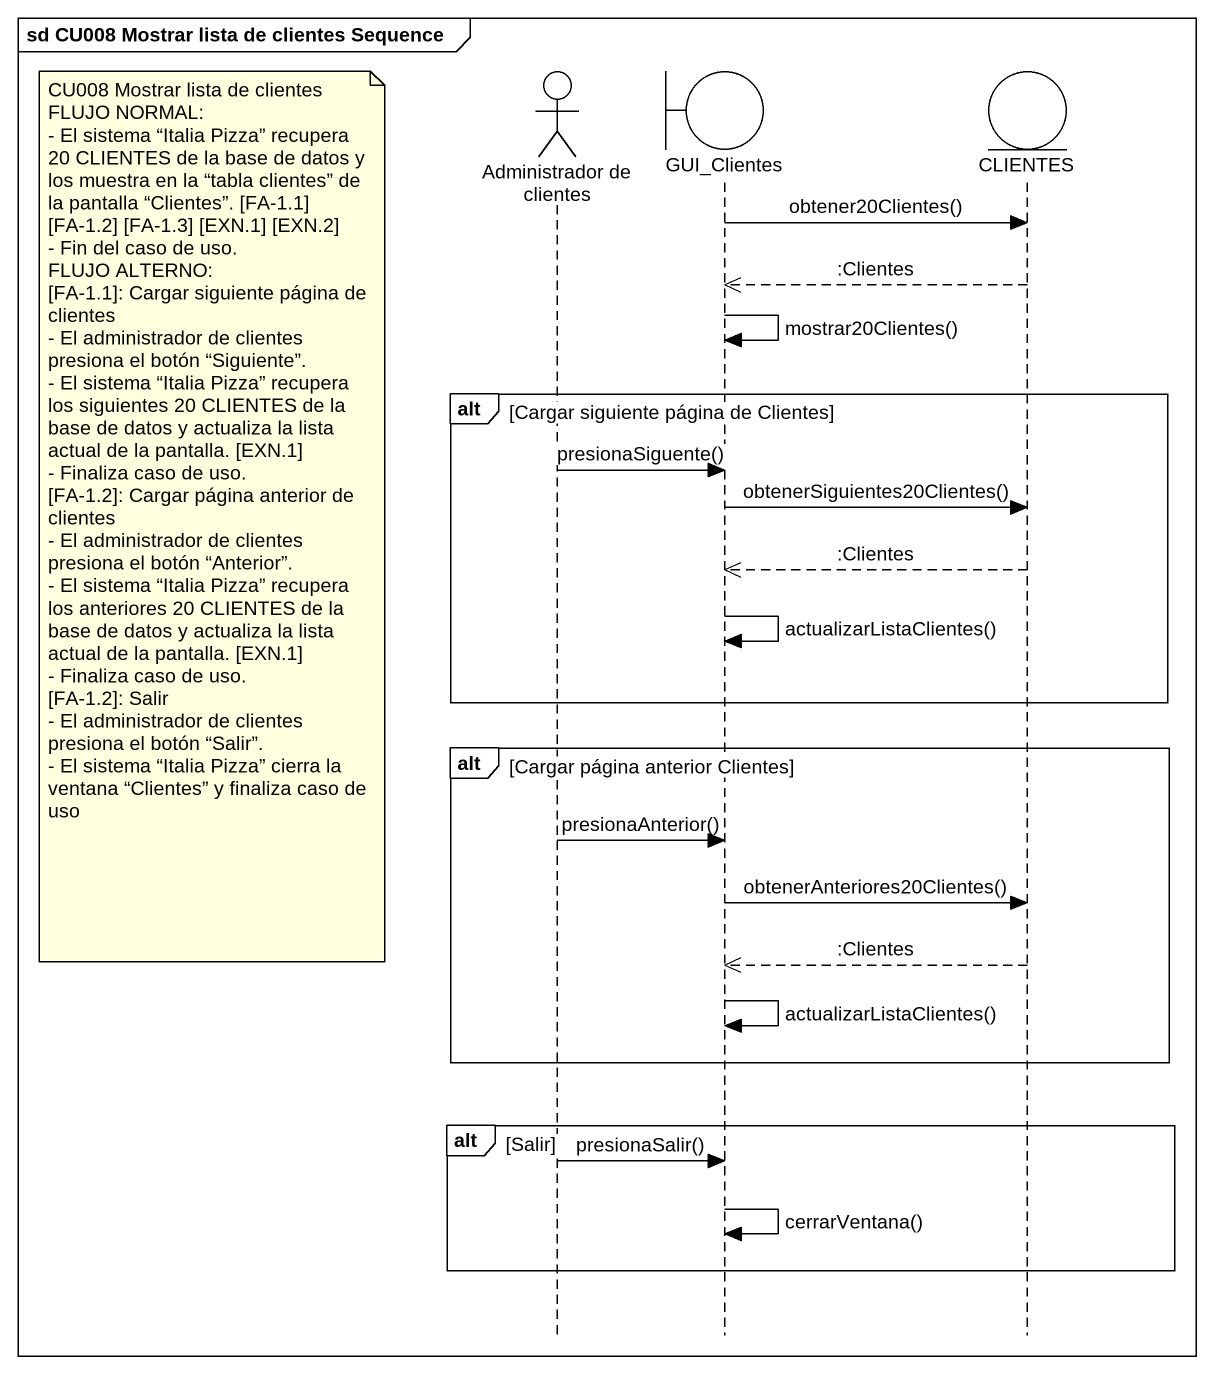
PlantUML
@startuml
mainframe sd CU008 Mostrar lista de clientes Sequence
hide footbox
actor "Administrador de clientes" as Administrador_de_clientes
boundary GUI_Clientes
entity CLIENTES

GUI_Clientes -> CLIENTES : obtener20Clientes()
CLIENTES -->> GUI_Clientes : :Clientes
GUI_Clientes -> GUI_Clientes : mostrar20Clientes()
alt Cargar siguiente página de Clientes
  Administrador_de_clientes -> GUI_Clientes : presionaSiguente()
  GUI_Clientes -> CLIENTES : obtenerSiguientes20Clientes()
  note left of Administrador_de_clientes
    CU008 Mostrar lista de clientes
    FLUJO NORMAL:
    - El sistema “Italia Pizza” recupera 20 CLIENTES de la base de datos y los muestra en la “tabla clientes” de la pantalla “Clientes”. [FA-1.1] [FA-1.2] [FA-1.3] [EXN.1] [EXN.2]
    - Fin del caso de uso.
    FLUJO ALTERNO:
    [FA-1.1]: Cargar siguiente página de clientes
    - El administrador de clientes presiona el botón “Siguiente”.
    - El sistema “Italia Pizza” recupera los siguientes 20 CLIENTES de la base de datos y actualiza la lista actual de la pantalla. [EXN.1]
    - Finaliza caso de uso.
    [FA-1.2]: Cargar página anterior de clientes
    - El administrador de clientes presiona el botón “Anterior”.
    - El sistema “Italia Pizza” recupera los anteriores 20 CLIENTES de la base de datos y actualiza la lista actual de la pantalla. [EXN.1]
    - Finaliza caso de uso.
    [FA-1.2]: Salir
    - El administrador de clientes presiona el botón “Salir”.
    - El sistema “Italia Pizza” cierra la ventana “Clientes” y finaliza caso de uso
  end note
  CLIENTES -->> GUI_Clientes : :Clientes
  GUI_Clientes -> GUI_Clientes : actualizarListaClientes()
end
alt Cargar página anterior Clientes
  Administrador_de_clientes -> GUI_Clientes : presionaAnterior()
  GUI_Clientes -> CLIENTES : obtenerAnteriores20Clientes()
  CLIENTES -->> GUI_Clientes : :Clientes
  GUI_Clientes -> GUI_Clientes : actualizarListaClientes()
end
alt Salir
  Administrador_de_clientes -> GUI_Clientes : presionaSalir()
  GUI_Clientes -> GUI_Clientes : cerrarVentana()
end
@enduml
